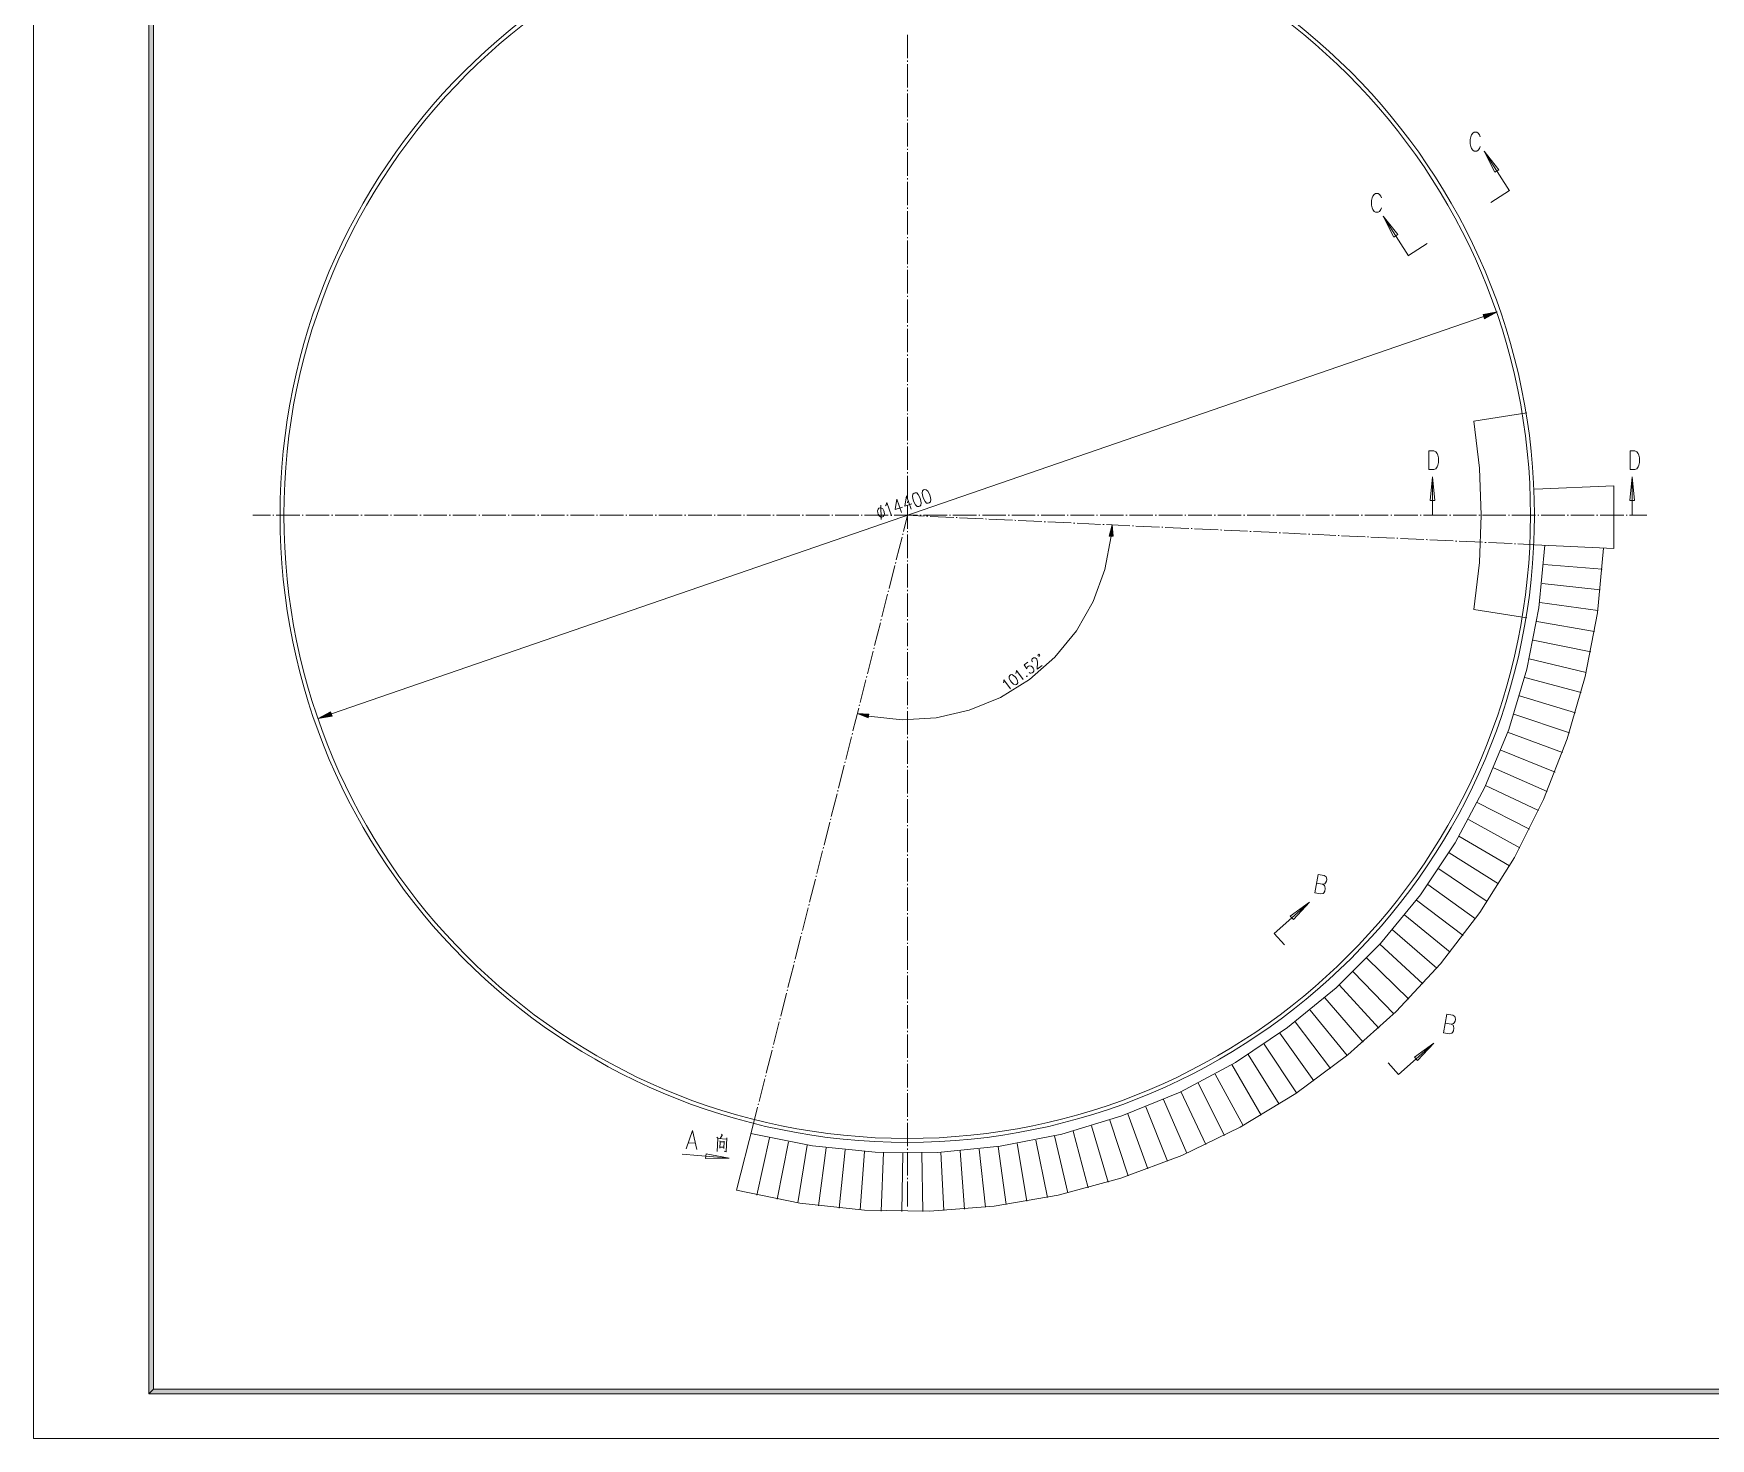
# Model space of a CAD drawing. Header units: millimetres. Extents: x 0 to 829, y 0 to 586.
# Drawn here: x 0 to 351.2, y 0 to 294.4 of the extents above; entities that cross this region are included whole.
import ezdxf

# ---------------------------------------------------------------- set-up
doc = ezdxf.new("R2010")
doc.units = ezdxf.units.MM

msp = doc.modelspace()

# ---------------------------------------------------------------- hatches: boundary and pattern name
h = msp.add_hatch(color=0)
h.dxf.hatch_style = 2
h.paths.add_polyline_path([(24.154694, 576.266028), (25.142472, 575.281778), (25.142472, 10.3505), (24.154694, 9.36625)])
h = msp.add_hatch(color=0)
h.dxf.hatch_style = 2
h.paths.add_polyline_path([(303.611139, 235.560306), (306.567417, 236.06125), (303.932167, 234.628972)])
h = msp.add_hatch(color=0)
h.dxf.hatch_style = 2
h.paths.add_polyline_path([(225.315639, 189.113583), (225.887139, 191.445444), (226.102333, 189.057139)])
h = msp.add_hatch(color=0)
h.dxf.hatch_style = 2
h.paths.add_polyline_path([(62.222944, 152.283583), (59.587694, 150.851306), (62.543972, 151.35225)])
h = msp.add_hatch(color=0)
h.dxf.hatch_style = 2
h.paths.add_polyline_path([(174.780222, 151.010056), (172.557722, 151.913167), (174.953083, 151.779111)])
h = msp.add_hatch(color=0)
h.dxf.hatch_style = 2
h.paths.add_polyline_path([(24.154694, 9.36625), (25.142472, 10.3505), (818.80075, 10.3505), (819.788528, 9.36625)])

# ---------------------------------------------------------------- linework, layer by layer
at = {"color": 0, "lineweight": 0}
for points in [[(0, 0), (0, 585.632278), (829.154778, 585.632278), (829.154778, 0)], [(24.154694, 576.266028), (25.142472, 575.281778), (25.142472, 10.3505), (24.154694, 9.36625)], [(303.611139, 235.560306), (306.567417, 236.06125), (303.932167, 234.628972)], [(292.279917, 203.020083), (292.279917, 206.964139), (293.264167, 206.964139), (293.6875, 206.777167), (293.969722, 206.403222), (294.110833, 206.02575), (294.251944, 205.464833), (294.251944, 204.522917), (294.110833, 203.962), (293.969722, 203.584528), (293.6875, 203.210583), (293.264167, 203.020083)], [(334.394528, 203.020083), (334.394528, 206.964139), (335.382306, 206.964139), (335.802111, 206.777167), (336.084333, 206.403222), (336.225444, 206.02575), (336.366556, 205.464833), (336.366556, 204.522917), (336.225444, 203.962), (336.084333, 203.584528), (335.802111, 203.210583), (335.382306, 203.020083)], [(184.439278, 198.098833), (184.185278, 197.862472), (184.121778, 197.393278), (184.252306, 196.69125), (184.389889, 196.292611), (184.717972, 195.661139), (185.056639, 195.329528), (185.402361, 195.301306), (185.603444, 195.371861), (185.857444, 195.608222), (185.917417, 196.073889), (185.786889, 196.775917), (185.649306, 197.174556), (185.321222, 197.806028), (184.982556, 198.137639), (184.636833, 198.165861)], [(186.436, 198.78675), (186.182, 198.550389), (186.1185, 198.081194), (186.249028, 197.382694), (186.386611, 196.980528), (186.718222, 196.349056), (187.053361, 196.020972), (187.399083, 195.989222), (187.600167, 196.059778), (187.854167, 196.296139), (187.914139, 196.765333), (187.783611, 197.463833), (187.646028, 197.862472), (187.317944, 198.493944), (186.979278, 198.825556), (186.633556, 198.853778)], [(177.030944, 194.945), (176.87925, 194.743917), (176.769889, 194.408778), (176.808694, 193.974861), (176.900417, 193.710278), (177.136778, 193.343389), (177.429583, 193.145833), (177.676528, 193.082333), (177.976389, 193.184639), (178.128083, 193.38925), (178.237444, 193.724389), (178.198639, 194.158306), (178.106917, 194.422889), (177.870556, 194.789778), (177.57775, 194.983806), (177.330806, 195.050833)], [(225.315639, 189.113583), (225.887139, 191.445444), (226.102333, 189.057139)], [(210.693, 164.228639), (210.555417, 164.323889), (210.414306, 164.302722), (210.350806, 164.172194), (210.403722, 164.013444), (210.541306, 163.914667), (210.682417, 163.939361), (210.745917, 164.066361)], [(204.477056, 159.900056), (204.325361, 159.646056), (204.381806, 159.268583), (204.646389, 158.764111), (204.847472, 158.492472), (205.256694, 158.090306), (205.602417, 157.928028), (205.884639, 157.998583), (206.029278, 158.104417), (206.180972, 158.358417), (206.124528, 158.735889), (205.859944, 159.243889), (205.658861, 159.515528), (205.253167, 159.914167), (204.903917, 160.076444), (204.621694, 160.005889)], [(62.222944, 152.283583), (59.587694, 150.851306), (62.543972, 151.35225)], [(174.780222, 151.010056), (172.557722, 151.913167), (174.953083, 151.779111)], [(24.154694, 9.36625), (25.142472, 10.3505), (818.80075, 10.3505), (819.788528, 9.36625)]]:
    msp.add_lwpolyline(points, close=True, dxfattribs=at)
for points in [[(183.077556, 294.167278), (183.077556, 289.238972)], [(183.077556, 288.745083), (183.077556, 288.498139)], [(183.077556, 288.007778), (183.077556, 283.075944)], [(183.077556, 282.582056), (183.077556, 282.338639)], [(183.077556, 281.84475), (183.077556, 276.912917)], [(183.077556, 276.422556), (183.077556, 276.175611)], [(183.077556, 275.681722), (183.077556, 270.753417)], [(303.022, 272.788944), (302.880889, 273.162889), (302.602194, 273.540361), (302.319972, 273.727333), (301.755528, 273.727333), (301.473306, 273.540361), (301.191083, 273.162889), (301.049972, 272.788944), (300.908861, 272.2245), (300.908861, 271.286111), (301.049972, 270.721667), (301.191083, 270.347722), (301.473306, 269.97025), (301.755528, 269.783278), (302.319972, 269.783278), (302.602194, 269.97025), (302.880889, 270.347722), (303.022, 270.721667)], [(183.077556, 270.259528), (183.077556, 270.012583)], [(183.077556, 269.518694), (183.077556, 264.590389)], [(303.836917, 269.755056), (306.087639, 265.338278), (306.916667, 265.870972), (303.836917, 269.755056), (309.167389, 261.454194)], [(183.077556, 264.0965), (183.077556, 263.849556)], [(183.077556, 263.359194), (183.077556, 258.427361)], [(282.342167, 259.958417), (282.201056, 260.335889), (281.918833, 260.709833), (281.636611, 260.896806), (281.075694, 260.896806), (280.793472, 260.709833), (280.51125, 260.335889), (280.370139, 259.958417), (280.229028, 259.3975), (280.229028, 258.455583), (280.370139, 257.894667), (280.51125, 257.517194), (280.793472, 257.14325), (281.075694, 256.956278), (281.636611, 256.956278), (281.918833, 257.14325), (282.201056, 257.517194), (282.342167, 257.894667)], [(309.163861, 261.500056), (305.248028, 258.98475)], [(183.077556, 257.937), (183.077556, 257.690056)], [(183.077556, 257.196167), (183.077556, 252.267861)], [(282.673778, 256.159), (285.757056, 252.274917), (284.9245, 251.742222), (282.673778, 256.159), (288.007778, 247.858139)], [(183.077556, 251.773972), (183.077556, 251.527028)], [(183.077556, 251.033139), (183.077556, 246.104833)], [(287.968972, 247.882833), (291.881278, 250.398139)], [(183.077556, 245.610944), (183.077556, 245.364)], [(183.077556, 244.873639), (183.077556, 239.941806)], [(183.077556, 239.451444), (183.077556, 239.2045)], [(183.077556, 238.710611), (183.077556, 233.782306)], [(62.381694, 151.817917), (303.773417, 235.094639)], [(183.077556, 233.288417), (183.077556, 233.041472)], [(183.077556, 232.547583), (183.077556, 227.619278)], [(183.077556, 227.125389), (183.077556, 226.878444)], [(183.077556, 226.388083), (183.077556, 221.45625)], [(183.077556, 220.962361), (183.077556, 220.718944)], [(183.077556, 220.225056), (183.077556, 215.293222)], [(183.077556, 214.802861), (183.077556, 214.555917)], [(312.76925, 214.919278), (301.684972, 213.173028)], [(183.077556, 214.062028), (183.077556, 209.133722)], [(303.226611, 193.456278), (302.842083, 203.344639), (301.684972, 213.173028)], [(183.077556, 208.639833), (183.077556, 208.392889)], [(183.077556, 207.899), (183.077556, 202.970694)], [(183.077556, 202.476806), (183.077556, 202.229861)], [(183.077556, 201.7395), (183.077556, 196.807667)], [(293.024278, 201.503139), (293.518167, 196.571306), (292.530389, 196.571306), (293.024278, 201.503139), (293.024278, 193.456278)], [(334.8355, 201.503139), (334.341611, 196.571306), (335.329389, 196.571306), (334.8355, 201.503139), (334.8355, 193.456278)], [(180.844472, 196.857056), (180.488167, 194.648667), (181.983944, 195.163722)], [(180.844472, 196.857056), (181.807556, 194.059528)], [(182.841194, 197.544972), (182.484889, 195.336583), (183.980667, 195.855167)], [(182.841194, 197.544972), (183.804278, 194.750972)], [(330.972583, 199.654583), (314.416722, 198.959611)], [(330.972583, 199.654583), (330.972583, 186.510083)], [(45.963417, 193.456278), (49.607611, 193.456278)], [(50.1015, 193.456278), (50.348444, 193.456278)], [(50.838806, 193.456278), (55.770639, 193.456278)], [(56.261, 193.456278), (56.507944, 193.456278)], [(57.001833, 193.456278), (61.930139, 193.456278)], [(62.424028, 193.456278), (62.670972, 193.456278)], [(63.164861, 193.456278), (68.093167, 193.456278)], [(68.587056, 193.456278), (68.834, 193.456278)], [(69.324361, 193.456278), (74.256194, 193.456278)], [(74.746556, 193.456278), (74.9935, 193.456278)], [(75.487389, 193.456278), (80.415694, 193.456278)], [(80.909583, 193.456278), (81.156528, 193.456278)], [(81.650417, 193.456278), (86.578722, 193.456278)], [(87.072611, 193.456278), (87.319556, 193.456278)], [(87.809917, 193.456278), (92.74175, 193.456278)], [(93.235639, 193.456278), (93.479056, 193.456278)], [(93.972944, 193.456278), (98.904778, 193.456278)], [(99.395139, 193.456278), (99.642083, 193.456278)], [(100.135972, 193.456278), (105.064278, 193.456278)], [(105.558167, 193.456278), (105.805111, 193.456278)], [(106.299, 193.456278), (111.227306, 193.456278)], [(111.721194, 193.456278), (111.968139, 193.456278)], [(112.4585, 193.456278), (117.390333, 193.456278)], [(117.880694, 193.456278), (118.127639, 193.456278)], [(118.621528, 193.456278), (123.549833, 193.456278)], [(124.043722, 193.456278), (124.290667, 193.456278)], [(124.784556, 193.456278), (129.712861, 193.456278)], [(130.20675, 193.456278), (130.453694, 193.456278)], [(130.944056, 193.456278), (135.875889, 193.456278)], [(136.36625, 193.456278), (136.613194, 193.456278)], [(137.107083, 193.456278), (142.035389, 193.456278)], [(142.529278, 193.456278), (142.776222, 193.456278)], [(143.270111, 193.456278), (148.198417, 193.456278)], [(148.692306, 193.456278), (148.93925, 193.456278)], [(149.429611, 193.456278), (154.361444, 193.456278)], [(154.855333, 193.456278), (155.09875, 193.456278)], [(155.592639, 193.456278), (160.524472, 193.456278)], [(161.014833, 193.456278), (161.261778, 193.456278)], [(161.755667, 193.456278), (166.683972, 193.456278)], [(167.177861, 193.456278), (167.424806, 193.456278)], [(167.918694, 193.456278), (172.847, 193.456278)], [(173.340889, 193.456278), (173.587833, 193.456278)], [(174.078194, 193.456278), (179.010028, 193.456278)], [(177.493083, 195.551778), (177.51425, 192.581389)], [(178.431472, 195.428306), (178.583167, 195.629389), (178.745444, 196.133861), (179.712056, 193.336333)], [(179.500389, 193.456278), (179.747333, 193.456278)], [(180.241222, 193.456278), (185.169528, 193.456278)], [(182.220306, 190.069611), (183.077556, 193.456278)], [(183.077556, 196.317306), (183.077556, 196.070361)], [(183.077556, 195.576472), (183.077556, 190.648167)], [(183.077556, 193.456278), (186.566528, 193.294)], [(185.663417, 193.456278), (185.910361, 193.456278)], [(186.40425, 193.456278), (191.332556, 193.456278)], [(187.056889, 193.269306), (187.303833, 193.258722)], [(187.797722, 193.234028), (192.7225, 193.004722)], [(191.826444, 193.456278), (192.073389, 193.456278)], [(192.56375, 193.456278), (197.495583, 193.456278)], [(197.985944, 193.456278), (198.232889, 193.456278)], [(198.726778, 193.456278), (203.655083, 193.456278)], [(204.148972, 193.456278), (204.395917, 193.456278)], [(204.889806, 193.456278), (209.818111, 193.456278)], [(210.312, 193.456278), (210.558944, 193.456278)], [(211.049306, 193.456278), (215.981139, 193.456278)], [(216.475028, 193.456278), (216.718444, 193.456278)], [(217.212333, 193.456278), (222.140639, 193.456278)], [(222.634528, 193.456278), (222.881472, 193.456278)], [(223.375361, 193.456278), (228.303667, 193.456278)], [(228.797556, 193.456278), (229.0445, 193.456278)], [(229.538389, 193.456278), (234.466694, 193.456278)], [(234.960583, 193.456278), (235.204, 193.456278)], [(235.697889, 193.456278), (240.629722, 193.456278)], [(241.120083, 193.456278), (241.367028, 193.456278)], [(241.860917, 193.456278), (246.789222, 193.456278)], [(247.283111, 193.456278), (247.530056, 193.456278)], [(248.023944, 193.456278), (252.95225, 193.456278)], [(253.446139, 193.456278), (253.693083, 193.456278)], [(254.183444, 193.456278), (259.115278, 193.456278)], [(259.605639, 193.456278), (259.852583, 193.456278)], [(260.346472, 193.456278), (265.274778, 193.456278)], [(265.768667, 193.456278), (266.015611, 193.456278)], [(266.5095, 193.456278), (271.437806, 193.456278)], [(271.931694, 193.456278), (272.178639, 193.456278)], [(272.669, 193.456278), (277.600833, 193.456278)], [(278.091194, 193.456278), (278.338139, 193.456278)], [(278.832028, 193.456278), (283.760333, 193.456278)], [(284.254222, 193.456278), (284.501167, 193.456278)], [(284.995056, 193.456278), (289.923361, 193.456278)], [(290.41725, 193.456278), (290.664194, 193.456278)], [(291.154556, 193.456278), (296.086389, 193.456278)], [(296.580278, 193.456278), (296.823694, 193.456278)], [(297.317583, 193.456278), (302.249417, 193.456278)], [(301.684972, 173.739528), (302.842083, 183.567917), (303.226611, 193.456278)], [(302.739778, 193.456278), (302.986722, 193.456278)], [(303.480611, 193.456278), (308.408917, 193.456278)], [(308.902806, 193.456278), (309.14975, 193.456278)], [(309.643639, 193.456278), (314.571944, 193.456278)], [(315.065833, 193.456278), (315.312778, 193.456278)], [(315.803139, 193.456278), (320.734972, 193.456278)], [(321.225333, 193.456278), (321.472278, 193.456278)], [(321.966167, 193.456278), (326.894472, 193.456278)], [(327.388361, 193.456278), (327.635306, 193.456278)], [(328.129194, 193.456278), (333.0575, 193.456278)], [(333.551389, 193.456278), (333.798333, 193.456278)], [(334.288694, 193.456278), (337.936417, 193.456278)], [(183.077556, 190.154278), (183.077556, 189.907333)], [(193.212861, 192.980028), (193.459806, 192.969444)], [(193.950167, 192.94475), (198.874944, 192.715444)], [(199.368833, 192.69075), (199.615778, 192.680167)], [(200.106139, 192.655472), (205.030917, 192.426167)], [(205.524806, 192.401472), (205.768222, 192.390889)], [(206.262111, 192.366194), (211.186889, 192.136889)], [(211.67725, 192.112194), (211.924194, 192.101611)], [(212.418083, 192.076917), (217.342861, 191.847611)], [(217.833222, 191.822917), (218.080167, 191.812333)], [(218.574056, 191.787639), (223.495306, 191.558333)], [(223.989194, 191.533639), (224.236139, 191.523056)], [(224.7265, 191.498361), (229.651278, 191.269056)], [(230.145167, 191.244361), (230.392111, 191.233778)], [(230.882472, 191.212611), (235.80725, 190.979778)], [(236.301139, 190.955083), (236.544556, 190.9445)], [(237.038444, 190.923333), (241.963222, 190.6905)], [(242.453583, 190.665806), (242.700528, 190.655222)], [(243.194417, 190.634056), (248.115667, 190.401222)], [(248.609556, 190.376528), (248.8565, 190.365944)], [(249.346861, 190.344778), (254.271639, 190.111944)], [(254.765528, 190.090778), (255.012472, 190.076667)], [(255.502833, 190.0555), (260.427611, 189.822667)], [(260.9215, 189.8015), (261.164917, 189.787389)], [(261.658806, 189.766222), (266.583583, 189.533389)], [(147.207111, 52.020611), (160.535056, 49.293639), (174.057028, 47.822556), (187.656611, 47.614417), (201.217389, 48.676278), (214.622944, 50.994028), (227.749806, 54.550028), (240.492139, 59.312528), (252.733528, 65.242722), (264.371667, 72.287694), (275.300722, 80.383944), (285.428972, 89.464444), (294.668222, 99.444528), (302.937333, 110.246583), (310.16575, 121.768306), (316.289972, 133.914444), (321.253556, 146.579167), (325.021222, 159.649583), (327.550639, 173.012806), (328.827694, 186.555944)], [(150.27275, 63.902167), (163.16325, 61.305722), (176.247778, 59.989861), (189.399333, 59.961639), (202.487389, 61.231639), (215.388472, 63.778694), (227.975583, 67.581639), (240.128778, 72.601667), (251.731639, 78.796444), (262.66775, 86.098944), (272.831278, 94.438611), (282.1305, 103.737833), (290.466639, 113.908417), (297.765611, 124.848056), (303.953333, 136.450917), (308.969833, 148.604111), (312.76925, 161.19475), (315.30925, 174.095833), (316.572194, 187.187417)], [(174.868417, 151.394583), (181.934556, 150.614944), (189.035972, 151.017111), (195.975111, 152.586972), (202.554417, 155.282194), (208.601028, 159.028694), (213.942083, 163.724167), (218.432944, 169.238083), (221.953667, 175.41875), (224.401944, 182.096833), (225.71075, 189.085361)], [(180.706889, 184.097083), (181.916917, 188.877222)], [(182.040389, 189.353472), (182.100361, 189.593361)], [(183.077556, 189.413444), (183.077556, 184.485139)], [(267.073944, 189.512222), (267.320889, 189.498111)], [(267.814778, 189.476944), (272.739556, 189.244111)], [(273.229917, 189.222944), (273.476861, 189.208833)], [(273.97075, 189.187667), (278.892, 188.954833)], [(279.385889, 188.933667), (279.632833, 188.919556)], [(280.123194, 188.898389), (285.047972, 188.665556)], [(285.541861, 188.644389), (285.785278, 188.633806)], [(286.279167, 188.609111), (291.203944, 188.376278)], [(291.694306, 188.355111), (291.94125, 188.344528)], [(292.435139, 188.319833), (297.359917, 188.087)], [(297.850278, 188.065833), (298.097222, 188.05525)], [(298.591111, 188.030556), (303.512361, 187.797722)], [(304.00625, 187.776556), (304.253194, 187.765972)], [(304.743556, 187.741278), (309.668333, 187.511972)], [(310.162222, 187.487278), (310.409167, 187.476694)], [(310.899528, 187.452), (314.3885, 187.289722)], [(314.3885, 187.289722), (330.972583, 186.510083)], [(179.197, 178.124556), (180.407028, 182.904694)], [(180.526972, 183.380944), (180.586944, 183.620833)], [(183.077556, 183.99125), (183.077556, 183.744306)], [(183.077556, 183.253944), (183.077556, 178.322111)], [(328.556056, 182.1815), (316.32525, 183.179861)], [(328.150361, 177.821167), (315.954833, 179.182889)], [(177.683583, 172.152028), (178.893611, 176.928639)], [(179.013556, 177.408417), (179.073528, 177.648306)], [(183.077556, 177.83175), (183.077556, 177.584806)], [(183.077556, 177.090917), (183.077556, 172.162611)], [(312.76925, 171.993278), (301.684972, 173.739528)], [(327.614139, 173.471417), (315.468, 175.200028)], [(176.170167, 166.175972), (177.380194, 170.956111)], [(177.500139, 171.435889), (177.563639, 171.67225)], [(183.077556, 171.668722), (183.077556, 171.421778)], [(183.077556, 170.927889), (183.077556, 165.999583)], [(326.950917, 169.139306), (314.861222, 171.234806)], [(175.99025, 165.459833), (176.050222, 165.699722)], [(183.077556, 165.505694), (183.077556, 165.25875)], [(326.153639, 164.831889), (314.1345, 167.287222)], [(174.65675, 160.203444), (175.866778, 164.983583)], [(183.077556, 164.768389), (183.077556, 159.836556)], [(208.241194, 162.690528), (207.518, 162.154306), (208.050694, 161.286472), (208.054222, 161.431111), (208.205917, 161.681583), (208.421111, 161.843861), (208.706861, 161.914417), (208.985556, 161.840333), (209.257194, 161.621611), (209.394778, 161.441694), (209.521778, 161.113611), (209.511194, 160.827861), (209.3595, 160.573861), (209.144306, 160.415111), (208.858556, 160.344556), (208.720972, 160.379833), (208.512833, 160.506833)], [(209.228972, 162.722278), (209.161944, 162.810472), (209.098444, 163.046833), (209.1055, 163.191472), (209.183111, 163.389028), (209.472389, 163.604222), (209.684056, 163.618333), (209.825167, 163.583056), (210.029778, 163.456056), (210.163833, 163.276139), (210.227333, 163.039778), (210.283778, 162.662306), (210.230861, 161.219444), (211.243333, 161.970861)], [(325.229361, 160.545639), (313.287833, 163.364333)], [(173.146861, 154.230917), (174.356889, 159.011056)], [(174.476833, 159.487306), (174.536806, 159.727194)], [(183.077556, 159.342667), (183.077556, 159.09925)], [(183.077556, 158.605361), (183.077556, 153.677056)], [(203.150611, 158.354889), (203.228222, 158.552444), (203.245861, 158.986361), (204.653444, 157.084889)], [(205.757639, 160.288111), (205.83525, 160.485667), (205.852889, 160.919583), (207.260472, 159.018111)], [(207.99425, 159.843611), (207.990722, 159.698972), (208.131833, 159.663694), (208.135361, 159.808333)], [(324.178083, 156.294667), (312.32475, 159.466139)], [(322.999806, 152.071917), (311.24525, 155.599694)], [(171.633444, 148.258389), (172.843472, 153.035)], [(172.963417, 153.514778), (173.023389, 153.751139)], [(183.077556, 153.183167), (183.077556, 152.936222)], [(183.077556, 152.442333), (183.077556, 147.514028)], [(321.694528, 147.8915), (310.052861, 151.768528)], [(171.45, 147.538722), (171.5135, 147.778611)], [(320.26225, 143.749889), (308.744056, 147.976167)], [(170.120028, 142.282333), (171.330056, 147.062472)], [(183.077556, 147.020139), (183.077556, 146.773194)], [(183.077556, 146.279306), (183.077556, 141.351)], [(318.710028, 139.650611), (307.322361, 144.222611)], [(168.606611, 136.309806), (169.816639, 141.089944)], [(169.940111, 141.566194), (170.000083, 141.806083)], [(183.077556, 140.857111), (183.077556, 140.613694)], [(317.030806, 135.60425), (305.787778, 140.514917)], [(183.077556, 140.119806), (183.077556, 135.187972)], [(167.096722, 130.337278), (168.30675, 135.117417)], [(168.426694, 135.593667), (168.486667, 135.833556)], [(183.077556, 134.697611), (183.077556, 134.450667)], [(183.077556, 133.956778), (183.077556, 129.028472)], [(315.235167, 131.607278), (304.140306, 136.853083)], [(313.316056, 127.66675), (302.387, 133.244167)], [(165.583306, 124.36475), (166.793333, 129.141361)], [(166.913278, 129.621139), (166.97325, 129.8575)], [(183.077556, 128.534583), (183.077556, 128.287639)], [(183.077556, 127.79375), (183.077556, 122.865444)], [(311.284056, 123.786194), (300.524333, 129.688167)], [(164.069889, 118.388694), (165.279917, 123.168833)], [(165.399861, 123.645083), (165.463361, 123.884972)], [(309.132111, 119.969139), (298.559361, 126.192139)], [(183.077556, 122.371556), (183.077556, 122.124611)], [(183.077556, 121.63425), (183.077556, 116.702417)], [(306.870806, 116.215583), (296.485028, 122.752556)], [(162.556472, 112.416167), (163.7665, 117.196306)], [(163.889972, 117.672556), (163.949944, 117.912444)], [(183.077556, 116.212056), (183.077556, 115.965111)], [(268.396861, 114.324694), (269.08125, 118.20525), (270.330083, 117.986528), (270.714611, 117.729), (270.820444, 117.517333), (270.894528, 117.12575), (270.8275, 116.755333), (270.626417, 116.409611), (270.453556, 116.247333), (270.005528, 116.137972)], [(268.756694, 116.356694), (270.005528, 116.137972), (270.390056, 115.880444), (270.495889, 115.668778), (270.566444, 115.273667), (270.471194, 114.719806), (270.266583, 114.374083), (270.093722, 114.215333), (269.645694, 114.102444), (268.396861, 114.324694)], [(302.009528, 108.923667), (292.0365, 116.074472)], [(304.496611, 112.532583), (294.311917, 119.38)], [(183.077556, 115.471222), (183.077556, 110.542917)], [(299.420139, 105.392361), (289.665833, 112.835972)], [(161.046583, 106.443639), (162.256611, 111.22025)], [(162.376556, 111.700028), (162.436528, 111.939917)], [(183.077556, 110.049028), (183.077556, 109.802083)], [(183.077556, 109.308194), (183.077556, 104.379889)], [(267.232694, 112.387944), (263.87425, 108.74375), (263.218083, 109.481056), (267.232694, 112.387944), (259.859639, 105.833333)], [(296.721389, 101.938667), (287.196389, 109.671556)], [(160.863139, 105.7275), (160.923111, 105.963861)], [(259.877278, 105.829806), (262.015111, 103.423861)], [(293.923861, 98.566111), (284.635222, 106.58475)], [(159.533167, 100.471111), (160.743194, 105.247722)], [(183.077556, 103.886), (183.077556, 103.639056)], [(183.077556, 103.148694), (183.077556, 98.216861)], [(291.024028, 95.28175), (281.978806, 103.575556)], [(158.01975, 94.495056), (159.229778, 99.275194)], [(159.349722, 99.751444), (159.413222, 99.991333)], [(288.025417, 92.085583), (279.234194, 100.643972)], [(183.077556, 97.7265), (183.077556, 97.479556)], [(183.077556, 96.985667), (183.077556, 92.057361)], [(281.753028, 85.968417), (273.490972, 95.038333)], [(284.935083, 88.977611), (276.404917, 97.800583)], [(156.506333, 88.522528), (157.716361, 93.302667)], [(157.839833, 93.778917), (157.899806, 94.018806)], [(183.077556, 91.563472), (183.077556, 91.316528)], [(278.47925, 83.054472), (270.495889, 92.367806)], [(156.326417, 87.806389), (156.386389, 88.046278)], [(183.077556, 90.822639), (183.077556, 85.894333)], [(275.120806, 80.239306), (267.419667, 89.789)], [(295.345556, 85.022972), (296.029944, 88.907056), (297.278778, 88.684806), (297.659778, 88.427278), (297.765611, 88.219139), (297.839694, 87.824028), (297.776194, 87.453611), (297.571583, 87.107889), (297.398722, 86.949139), (296.950694, 86.83625)], [(154.996444, 82.55), (156.206472, 87.326611)], [(183.077556, 85.400444), (183.077556, 85.1535)], [(183.077556, 84.663139), (183.077556, 79.731306)], [(268.1605, 74.915889), (261.044972, 84.913611)], [(271.681222, 77.526444), (264.269361, 87.305444)], [(295.701861, 87.054972), (296.950694, 86.83625), (297.335222, 86.578722), (297.441056, 86.367056), (297.515139, 85.975472), (297.416361, 85.418083), (297.21175, 85.072361), (297.042417, 84.913611), (296.594389, 84.800722), (295.345556, 85.022972)], [(153.483028, 76.577472), (154.693056, 81.354083)], [(154.813, 81.833861), (154.872972, 82.070222)], [(264.562167, 72.414694), (257.750028, 82.620556)], [(293.260639, 82.83575), (289.246028, 79.928861), (289.902194, 79.191556), (293.260639, 82.83575), (285.887583, 76.281139)], [(183.077556, 79.237417), (183.077556, 78.994)], [(183.077556, 78.500111), (183.077556, 73.568278)], [(257.150306, 67.743917), (250.962583, 78.337833)], [(260.88975, 70.022861), (254.388056, 80.429806)], [(285.884056, 76.298778), (283.746222, 78.704722)], [(151.969611, 70.601417), (153.179639, 75.381556)], [(153.299583, 75.857806), (153.363083, 76.097694)], [(249.470333, 63.524694), (243.931722, 74.471389)], [(253.340306, 65.574333), (247.477139, 76.351694)], [(183.077556, 73.077917), (183.077556, 72.830972)], [(183.077556, 72.337083), (183.077556, 67.408778)], [(241.550472, 59.771139), (236.678611, 71.035333)], [(245.536861, 61.587944), (240.329861, 72.696917)], [(150.808972, 66.022361), (151.666222, 69.409028)], [(151.789694, 69.885278), (151.849667, 70.125167)], [(183.077556, 66.914889), (183.077556, 66.667944)], [(233.418944, 56.504417), (229.235, 68.036722)], [(237.511167, 58.077806), (232.977972, 69.479583)], [(136.708444, 60.663667), (138.020778, 64.54775), (138.959167, 60.554306)], [(144.060333, 63.78575), (144.282583, 63.496472), (144.226139, 63.577611), (143.838083, 62.886167)], [(147.207111, 52.020611), (150.819556, 66.018833)], [(183.077556, 66.174056), (183.077556, 61.24575)], [(216.644361, 51.456167), (213.871528, 63.408278)], [(220.895333, 52.528611), (217.762667, 64.392528)], [(225.1075, 53.728056), (221.622056, 65.493194)], [(229.284389, 55.0545), (225.446167, 66.70675)], [(137.19175, 61.954833), (138.599333, 61.887806)], [(143.139583, 63.119), (143.305389, 62.910861), (143.174861, 60.155667), (143.301861, 62.83325), (145.19275, 62.741528), (145.206861, 63.016694), (145.06575, 60.063944), (144.660056, 60.240333)], [(143.753417, 62.378167), (143.834556, 62.177083), (143.771056, 60.836528), (143.781639, 61.072889), (144.578917, 61.034083), (144.564806, 60.758917), (144.638889, 62.297028), (144.631833, 62.138278), (143.834556, 62.177083)], [(151.472194, 51.008139), (154.178, 62.974361)], [(155.761972, 50.122667), (158.107944, 62.1665)], [(160.079972, 49.367722), (162.062583, 61.475056)], [(164.415611, 48.743306), (166.034861, 60.903556)], [(168.768889, 48.245889), (170.02125, 60.452)], [(173.136278, 47.882528), (174.02175, 60.120389)], [(177.51425, 47.649694), (178.029306, 59.908722)], [(181.892222, 47.547389), (182.043917, 59.817)], [(183.077556, 60.751861), (183.077556, 60.504917)], [(183.077556, 60.014556), (183.077556, 55.082722)], [(186.273722, 47.579139), (186.055, 59.845222)], [(190.655222, 47.741417), (190.066083, 59.996917)], [(195.026139, 48.034222), (194.070111, 60.265028)], [(199.386472, 48.457556), (198.063556, 60.656611)], [(203.732694, 49.011417), (202.046417, 61.168139)], [(208.061278, 49.699333), (206.008111, 61.796083)], [(212.365167, 50.51425), (209.952167, 62.543972)], [(145.721917, 58.744556), (140.765389, 58.666944), (140.850056, 59.651194), (145.721917, 58.744556), (135.89, 59.570056)], [(183.077556, 54.592361), (183.077556, 54.345417)], [(183.077556, 53.851528), (183.077556, 48.623361)]]:
    msp.add_lwpolyline(points, dxfattribs=at)
for centre, major_axis, ratio in [((182.989361, 193.456278), (0, 131.41325), 0.999651), ((182.991125, 193.456278), (0, 130.591278), 0.999662)]:
    msp.add_ellipse(centre, major_axis=major_axis, ratio=ratio, start_param=0, end_param=6.283185, dxfattribs=at)

doc.saveas('drawing.dxf')
